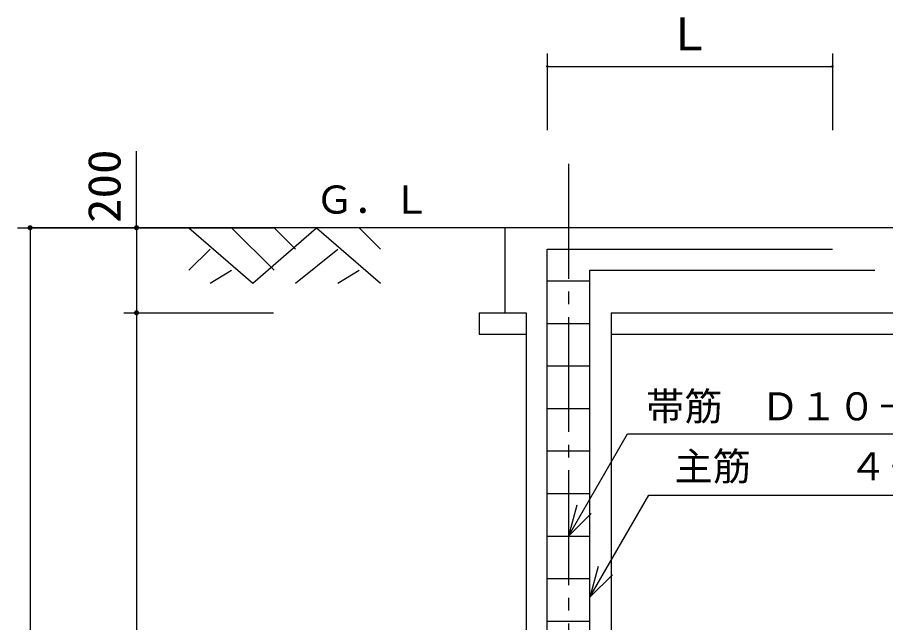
# Model space of a CAD drawing. Units: millimetres, scale not verified. Extents: x -8910 to 8910, y -6308 to 6308.
# Drawn here: x -507 to 1533, y 1020 to 2443 of the extents above; entities that cross this region are included whole.
import ezdxf
from ezdxf.enums import TextEntityAlignment as Align

# ---------------------------------------------------------------- set-up
doc = ezdxf.new("R2010")
doc.units = ezdxf.units.MM
doc.header["$LTSCALE"] = 30
doc.linetypes.add('CHAIN2', pattern=[12, 9, -1, 1, -1])
doc.layers.add('0-1_製作', color=5, linetype='Continuous', lineweight=25)
doc.layers.add('0-D_00クル-フ-0躯体', color=5, linetype='Continuous', lineweight=25)
doc.styles.add('ＭＳ ゴシック', font='')
doc.styles.get('ＭＳ ゴシック').set_extended_font_data('MS Gothic')

msp = doc.modelspace()

# ---------------------------------------------------------------- linework, layer by layer
at = {"layer": '0-1_製作', "color": 2}
for p, q in [((-226.89, 1948.28), (-226.89, 2128.16)), ((-506.89, 1948.28), (-226.89, 1948.28)), ((-476.89, 1948.28), (-476.89, -281.72)), ((2983.15, 1948.28), (-476.51, 1948.28)), ((-256.89, 1948.28), (94.9, 1948.28)), ((-226.89, 1948.28), (-226.89, 1748.28)), ((-103.66, 1948.28), (46.34, 1818.28)), ((-3.66, 1948.28), (96.34, 1848.29)), ((96.34, 1948.28), (146.34, 1898.29)), ((296.34, 1948.28), (346.34, 1898.29)), ((638.49, 1948.28), (638.49, 1748.28)), ((-103.66, 1848.29), (-53.66, 1898.29)), ((146.34, 1818.28), (246.34, 1898.29)), ((-53.66, 1818.28), (-3.66, 1848.29)), ((246.34, 1818.28), (296.34, 1848.29)), ((-256.89, 1748.28), (94.9, 1748.28)), ((-226.89, 1748.28), (-226.89, 68.29)), ((578.49, 1748.28), (578.49, 1698.28)), ((578.49, 1748.28), (688.49, 1748.28)), ((688.49, 1748.28), (688.49, 68.29)), ((888.49, 1748.28), (2528.49, 1748.28)), ((888.49, 1748.28), (888.49, 68.29)), ((908.49, 1748.28), (908.49, 1747.51)), ((578.49, 1698.28), (688.49, 1698.28)), ((888.49, 1698.28), (2528.49, 1698.28)), ((788.49, 1223.53), (927.05, 1463.53)), ((927.05, 1463.53), (1993.34, 1463.53)), ((807.9, 1295.98), (788.49, 1223.53)), ((788.49, 1223.53), (841.52, 1276.57)), ((857.9, 1151.93), (838.49, 1079.48)), ((838.49, 1079.48), (891.52, 1132.52))]:
    msp.add_line(p, q, dxfattribs=at)
at = {"layer": '0-1_製作', "color": 2, "linetype": 'CHAIN2'}
msp.add_line((788.49, 2098.28), (788.49, -397.73), dxfattribs=at)
at = {"layer": '0-1_製作', "color": 3}
for p, q in [((738.49, -81.72), (738.49, 1898.28)), ((738.49, 1898.28), (1408.49, 1898.28)), ((838.49, -31.71), (838.49, 1848.28)), ((838.49, 1848.28), (1508.49, 1848.28)), ((738.49, 1823.53), (838.49, 1823.53)), ((738.49, 1723.53), (838.49, 1723.53)), ((738.49, 1623.53), (838.49, 1623.53)), ((738.49, 1523.53), (838.49, 1523.53)), ((738.49, 1423.53), (838.49, 1423.53)), ((738.49, 1323.53), (838.49, 1323.53)), ((738.49, 1223.53), (838.49, 1223.53)), ((738.49, 1123.53), (838.49, 1123.53)), ((738.49, 1023.53), (838.49, 1023.53))]:
    msp.add_line(p, q, dxfattribs=at)
at = {"layer": '0-1_製作', "color": 2}
for points in [[(46.34, 1818.28), (196.34, 1948.28), (346.34, 1818.28)], [(838.49, 1079.48), (977.05, 1319.49), (1957.06, 1319.49)]]:
    msp.add_lwpolyline(points, dxfattribs=at)
at = {"layer": '0-1_製作'}
for points in [[(-476.89, 1948.28), (-482.89, 1948.28), (-482.88, 1948.66)], [(-476.89, 1948.28), (-482.84, 1947.53), (-482.89, 1948.28)], [(-476.89, 1948.28), (-482.88, 1948.66), (-482.79, 1949.41)], [(-476.89, 1948.28), (-482.7, 1946.79), (-482.84, 1947.53)], [(-476.89, 1948.28), (-482.79, 1949.41), (-482.6, 1950.14)], [(-476.89, 1942.28), (-482.7, 1946.79), (-476.89, 1948.28)], [(-476.89, 1942.28), (-482.47, 1946.07), (-482.7, 1946.79)], [(-476.89, 1948.28), (-482.6, 1950.14), (-482.32, 1950.84)], [(-476.89, 1942.28), (-482.15, 1945.39), (-482.47, 1946.07)], [(-476.89, 1948.28), (-482.32, 1950.84), (-481.96, 1951.5)], [(-476.89, 1942.28), (-481.75, 1944.76), (-482.15, 1945.39)], [(-476.89, 1948.28), (-481.96, 1951.5), (-481.52, 1952.11)], [(-476.89, 1942.28), (-481.27, 1944.18), (-481.75, 1944.76)], [(-476.89, 1948.28), (-481.52, 1952.11), (-481, 1952.66)], [(-476.89, 1942.28), (-480.72, 1943.66), (-481.27, 1944.18)], [(-476.89, 1948.28), (-481, 1952.66), (-480.42, 1953.14)], [(-476.89, 1942.28), (-480.11, 1943.22), (-480.72, 1943.66)], [(-476.89, 1948.28), (-480.42, 1953.14), (-479.78, 1953.54)], [(-476.89, 1942.28), (-479.45, 1942.85), (-480.11, 1943.22)], [(-476.89, 1954.28), (-479.78, 1953.54), (-479.1, 1953.86)], [(-476.89, 1948.28), (-479.78, 1953.54), (-476.89, 1954.28)], [(-476.89, 1942.28), (-478.75, 1942.58), (-479.45, 1942.85)], [(-476.89, 1954.28), (-479.1, 1953.86), (-477.64, 1954.24)], [(-477.64, 1954.24), (-479.1, 1953.86), (-478.38, 1954.09)], [(-476.89, 1942.28), (-478.02, 1942.39), (-478.75, 1942.58)], [(-476.89, 1942.28), (-477.27, 1942.29), (-478.02, 1942.39)], [(-476.52, 1954.27), (-476.89, 1948.28), (-476.89, 1954.28)], [(-475.77, 1954.18), (-476.89, 1948.28), (-476.52, 1954.27)], [(-475.04, 1953.99), (-476.89, 1948.28), (-475.77, 1954.18)], [(-474.34, 1953.71), (-476.89, 1948.28), (-475.04, 1953.99)], [(-473.68, 1953.35), (-476.89, 1948.28), (-474.34, 1953.71)], [(-473.07, 1952.91), (-476.89, 1948.28), (-473.68, 1953.35)], [(-472.52, 1952.39), (-476.89, 1948.28), (-473.07, 1952.91)], [(-472.04, 1951.81), (-476.89, 1948.28), (-472.52, 1952.39)], [(-471.63, 1951.17), (-476.89, 1948.28), (-472.04, 1951.81)], [(-471.31, 1950.49), (-476.89, 1948.28), (-471.63, 1951.17)], [(-471.08, 1949.77), (-476.89, 1948.28), (-471.31, 1950.49)], [(-470.94, 1949.03), (-476.89, 1948.28), (-471.08, 1949.77)], [(-470.94, 1949.03), (-470.89, 1948.28), (-476.89, 1948.28)], [(-470.89, 1948.28), (-476.89, 1942.28), (-476.89, 1948.28)], [(-470.9, 1947.91), (-476.89, 1942.28), (-470.89, 1948.28)], [(-471, 1947.16), (-476.89, 1942.28), (-470.9, 1947.91)], [(-471.19, 1946.43), (-476.89, 1942.28), (-471, 1947.16)], [(-471.46, 1945.73), (-476.89, 1942.28), (-471.19, 1946.43)], [(-471.83, 1945.07), (-476.89, 1942.28), (-471.46, 1945.73)], [(-472.27, 1944.46), (-476.89, 1942.28), (-471.83, 1945.07)], [(-472.78, 1943.91), (-476.89, 1942.28), (-472.27, 1944.46)], [(-473.37, 1943.43), (-476.89, 1942.28), (-472.78, 1943.91)], [(-474, 1943.02), (-476.89, 1942.28), (-473.37, 1943.43)], [(-474.68, 1942.7), (-476.89, 1942.28), (-474, 1943.02)], [(-474.68, 1942.7), (-476.14, 1942.33), (-476.89, 1942.28)], [(-475.4, 1942.47), (-476.14, 1942.33), (-474.68, 1942.7)], [(-226.89, 1948.28), (-232.89, 1948.28), (-232.88, 1948.66)], [(-226.89, 1948.28), (-232.84, 1947.53), (-232.89, 1948.28)], [(-226.89, 1948.28), (-232.88, 1948.66), (-232.79, 1949.41)], [(-226.89, 1942.28), (-232.84, 1947.53), (-226.89, 1948.28)], [(-226.89, 1942.28), (-232.7, 1946.79), (-232.84, 1947.53)], [(-226.89, 1948.28), (-232.79, 1949.41), (-232.6, 1950.14)], [(-226.89, 1942.28), (-232.47, 1946.07), (-232.7, 1946.79)], [(-226.89, 1948.28), (-232.6, 1950.14), (-232.32, 1950.84)], [(-226.89, 1942.28), (-232.15, 1945.39), (-232.47, 1946.07)], [(-226.89, 1948.28), (-232.32, 1950.84), (-231.96, 1951.5)], [(-226.89, 1942.28), (-231.75, 1944.76), (-232.15, 1945.39)], [(-226.89, 1948.28), (-231.96, 1951.5), (-231.52, 1952.11)], [(-226.89, 1942.28), (-231.27, 1944.18), (-231.75, 1944.76)], [(-226.89, 1948.28), (-231.52, 1952.11), (-231, 1952.66)], [(-226.89, 1942.28), (-230.72, 1943.66), (-231.27, 1944.18)], [(-226.89, 1948.28), (-231, 1952.66), (-230.42, 1953.14)], [(-226.89, 1942.28), (-230.11, 1943.22), (-230.72, 1943.66)], [(-226.89, 1948.28), (-230.42, 1953.14), (-229.78, 1953.54)], [(-226.89, 1942.28), (-229.45, 1942.85), (-230.11, 1943.22)], [(-226.89, 1948.28), (-229.78, 1953.54), (-229.1, 1953.86)], [(-226.89, 1942.28), (-228.75, 1942.58), (-229.45, 1942.85)], [(-226.89, 1948.28), (-229.1, 1953.86), (-228.38, 1954.09)], [(-226.89, 1942.28), (-228.02, 1942.39), (-228.75, 1942.58)], [(-226.89, 1954.28), (-228.38, 1954.09), (-227.64, 1954.24)], [(-226.89, 1948.28), (-228.38, 1954.09), (-226.89, 1954.28)], [(-226.89, 1942.28), (-227.27, 1942.29), (-228.02, 1942.39)], [(-226.52, 1954.27), (-226.89, 1948.28), (-226.89, 1954.28)], [(-225.77, 1954.18), (-226.89, 1948.28), (-226.52, 1954.27)], [(-225.04, 1953.99), (-226.89, 1948.28), (-225.77, 1954.18)], [(-224.34, 1953.71), (-226.89, 1948.28), (-225.04, 1953.99)], [(-223.68, 1953.35), (-226.89, 1948.28), (-224.34, 1953.71)], [(-223.07, 1952.91), (-226.89, 1948.28), (-223.68, 1953.35)], [(-222.52, 1952.39), (-226.89, 1948.28), (-223.07, 1952.91)], [(-222.04, 1951.81), (-226.89, 1948.28), (-222.52, 1952.39)], [(-221.63, 1951.17), (-226.89, 1948.28), (-222.04, 1951.81)], [(-221.31, 1950.49), (-226.89, 1948.28), (-221.63, 1951.17)], [(-221.08, 1949.77), (-226.89, 1948.28), (-221.31, 1950.49)], [(-220.94, 1949.03), (-226.89, 1948.28), (-221.08, 1949.77)], [(-220.89, 1948.28), (-226.89, 1948.28), (-220.94, 1949.03)], [(-220.89, 1948.28), (-226.89, 1942.28), (-226.89, 1948.28)], [(-220.9, 1947.91), (-226.89, 1942.28), (-220.89, 1948.28)], [(-221, 1947.16), (-226.89, 1942.28), (-220.9, 1947.91)], [(-221.19, 1946.43), (-226.89, 1942.28), (-221, 1947.16)], [(-221.46, 1945.73), (-226.89, 1942.28), (-221.19, 1946.43)], [(-221.83, 1945.07), (-226.89, 1942.28), (-221.46, 1945.73)], [(-222.27, 1944.46), (-226.89, 1942.28), (-221.83, 1945.07)], [(-222.78, 1943.91), (-226.89, 1942.28), (-222.27, 1944.46)], [(-223.37, 1943.43), (-226.89, 1942.28), (-222.78, 1943.91)], [(-224, 1943.02), (-226.89, 1942.28), (-223.37, 1943.43)], [(-224.68, 1942.7), (-226.89, 1942.28), (-224, 1943.02)], [(-225.4, 1942.47), (-226.89, 1942.28), (-224.68, 1942.7)], [(-226.14, 1942.33), (-226.89, 1942.28), (-225.4, 1942.47)], [(-226.89, 1748.28), (-232.89, 1748.28), (-232.88, 1748.66)], [(-226.89, 1748.28), (-232.84, 1747.53), (-232.89, 1748.28)], [(-226.89, 1748.28), (-232.88, 1748.66), (-232.79, 1749.41)], [(-226.89, 1748.28), (-232.7, 1746.79), (-232.84, 1747.53)], [(-226.89, 1748.28), (-232.79, 1749.41), (-232.6, 1750.14)], [(-226.89, 1742.28), (-232.7, 1746.79), (-226.89, 1748.28)], [(-226.89, 1742.28), (-232.47, 1746.07), (-232.7, 1746.79)], [(-226.89, 1748.28), (-232.6, 1750.14), (-232.32, 1750.84)], [(-226.89, 1742.28), (-232.15, 1745.39), (-232.47, 1746.07)], [(-226.89, 1748.28), (-232.32, 1750.84), (-231.96, 1751.5)], [(-226.89, 1742.28), (-231.75, 1744.76), (-232.15, 1745.39)], [(-226.89, 1748.28), (-231.96, 1751.5), (-231.52, 1752.11)], [(-226.89, 1742.28), (-231.27, 1744.18), (-231.75, 1744.76)], [(-226.89, 1748.28), (-231.52, 1752.11), (-231, 1752.66)], [(-226.89, 1742.28), (-230.72, 1743.66), (-231.27, 1744.18)], [(-226.89, 1748.28), (-231, 1752.66), (-230.42, 1753.14)], [(-226.89, 1742.28), (-230.11, 1743.22), (-230.72, 1743.66)], [(-226.89, 1748.28), (-230.42, 1753.14), (-229.78, 1753.54)], [(-226.89, 1742.28), (-229.45, 1742.85), (-230.11, 1743.22)], [(-226.89, 1748.28), (-229.78, 1753.54), (-229.1, 1753.86)], [(-226.89, 1742.28), (-228.75, 1742.58), (-229.45, 1742.85)], [(-226.89, 1754.28), (-229.1, 1753.86), (-228.38, 1754.09)], [(-226.89, 1748.28), (-229.1, 1753.86), (-226.89, 1754.28)], [(-226.89, 1742.28), (-228.02, 1742.39), (-228.75, 1742.58)], [(-226.89, 1754.28), (-228.38, 1754.09), (-227.64, 1754.24)], [(-226.89, 1742.28), (-227.27, 1742.29), (-228.02, 1742.39)], [(-226.52, 1754.27), (-226.89, 1748.28), (-226.89, 1754.28)], [(-225.77, 1754.18), (-226.89, 1748.28), (-226.52, 1754.27)], [(-225.04, 1753.99), (-226.89, 1748.28), (-225.77, 1754.18)], [(-224.34, 1753.71), (-226.89, 1748.28), (-225.04, 1753.99)], [(-223.68, 1753.35), (-226.89, 1748.28), (-224.34, 1753.71)], [(-223.07, 1752.91), (-226.89, 1748.28), (-223.68, 1753.35)], [(-222.52, 1752.39), (-226.89, 1748.28), (-223.07, 1752.91)], [(-222.04, 1751.81), (-226.89, 1748.28), (-222.52, 1752.39)], [(-221.63, 1751.17), (-226.89, 1748.28), (-222.04, 1751.81)], [(-221.31, 1750.49), (-226.89, 1748.28), (-221.63, 1751.17)], [(-221.08, 1749.77), (-226.89, 1748.28), (-221.31, 1750.49)], [(-220.94, 1749.03), (-226.89, 1748.28), (-221.08, 1749.77)], [(-220.94, 1749.03), (-220.89, 1748.28), (-226.89, 1748.28)], [(-220.89, 1748.28), (-226.89, 1742.28), (-226.89, 1748.28)], [(-220.9, 1747.91), (-226.89, 1742.28), (-220.89, 1748.28)], [(-221, 1747.16), (-226.89, 1742.28), (-220.9, 1747.91)], [(-221.19, 1746.43), (-226.89, 1742.28), (-221, 1747.16)], [(-221.46, 1745.73), (-226.89, 1742.28), (-221.19, 1746.43)], [(-221.83, 1745.07), (-226.89, 1742.28), (-221.46, 1745.73)], [(-222.27, 1744.46), (-226.89, 1742.28), (-221.83, 1745.07)], [(-222.78, 1743.91), (-226.89, 1742.28), (-222.27, 1744.46)], [(-223.37, 1743.43), (-226.89, 1742.28), (-222.78, 1743.91)], [(-224, 1743.03), (-226.89, 1742.28), (-223.37, 1743.43)], [(-224.68, 1742.7), (-226.89, 1742.28), (-224, 1743.03)], [(-225.4, 1742.47), (-226.89, 1742.28), (-224.68, 1742.7)], [(-225.4, 1742.47), (-226.14, 1742.33), (-226.89, 1742.28)]]:
    msp.add_solid(points, dxfattribs=at)
at = {"layer": '0-D_00クル-フ-0躯体', "color": 2}
for p, q in [((738.49, 2357.61), (738.49, 2177.95)), ((1408.49, 2357.61), (1408.49, 2177.95)), ((738.49, 2327.61), (1408.49, 2327.61))]:
    msp.add_line(p, q, dxfattribs=at)
at = {"layer": '0-D_00クル-フ-0躯体'}
for points in [[(735.49, 2327.61), (735.54, 2328.17), (738.49, 2327.61)], [(735.49, 2327.61), (735.49, 2327.8), (735.54, 2328.17)], [(738.49, 2324.61), (735.49, 2327.61), (738.49, 2327.61)], [(738.49, 2324.61), (735.51, 2327.24), (735.49, 2327.61)], [(738.49, 2324.61), (735.58, 2326.87), (735.51, 2327.24)], [(738.49, 2327.61), (735.54, 2328.17), (735.63, 2328.54)], [(738.49, 2324.61), (735.7, 2326.51), (735.58, 2326.87)], [(738.49, 2327.61), (735.63, 2328.54), (735.77, 2328.89)], [(738.49, 2324.61), (735.86, 2326.17), (735.7, 2326.51)], [(738.49, 2327.61), (735.77, 2328.89), (735.96, 2329.22)], [(738.49, 2324.61), (736.06, 2325.85), (735.86, 2326.17)], [(738.49, 2327.61), (735.96, 2329.22), (736.18, 2329.52)], [(738.49, 2327.61), (736.18, 2329.52), (736.43, 2329.8)], [(738.49, 2327.61), (736.43, 2329.8), (736.72, 2330.04)], [(738.49, 2327.61), (736.72, 2330.04), (737.04, 2330.24)], [(738.49, 2327.61), (737.04, 2330.24), (737.38, 2330.4)], [(738.49, 2327.61), (737.38, 2330.4), (737.74, 2330.52)], [(738.49, 2327.61), (737.74, 2330.52), (738.11, 2330.59)], [(738.49, 2327.61), (738.11, 2330.59), (738.49, 2330.61)], [(740.1, 2330.14), (738.49, 2330.61), (738.68, 2330.61)], [(740.4, 2329.92), (738.49, 2330.61), (740.1, 2330.14)], [(740.4, 2329.92), (738.49, 2327.61), (738.49, 2330.61)], [(740.67, 2329.67), (738.49, 2327.61), (740.4, 2329.92)], [(740.92, 2329.38), (738.49, 2327.61), (740.67, 2329.67)], [(741.12, 2329.06), (738.49, 2327.61), (740.92, 2329.38)], [(741.28, 2328.72), (738.49, 2327.61), (741.12, 2329.06)], [(741.39, 2328.36), (738.49, 2327.61), (741.28, 2328.72)], [(741.46, 2327.99), (738.49, 2327.61), (741.39, 2328.36)], [(741.49, 2327.61), (738.49, 2327.61), (741.46, 2327.99)], [(741.48, 2327.42), (738.49, 2327.61), (741.49, 2327.61)], [(741.43, 2327.05), (738.49, 2327.61), (741.48, 2327.42)], [(741.34, 2326.68), (738.49, 2327.61), (741.43, 2327.05)], [(741.34, 2326.68), (738.49, 2324.61), (738.49, 2327.61)], [(741.2, 2326.33), (738.49, 2324.61), (741.34, 2326.68)], [(741.02, 2326), (738.49, 2324.61), (741.2, 2326.33)], [(739.77, 2330.33), (738.68, 2330.61), (739.05, 2330.56)], [(740.1, 2330.14), (738.68, 2330.61), (739.77, 2330.33)], [(739.77, 2330.33), (739.05, 2330.56), (739.42, 2330.46)], [(1405.49, 2327.61), (1405.77, 2328.89), (1408.49, 2327.61)], [(1405.49, 2327.61), (1405.64, 2328.54), (1405.77, 2328.89)], [(1405.49, 2327.61), (1405.54, 2328.17), (1405.64, 2328.54)], [(1405.49, 2327.61), (1405.49, 2327.8), (1405.54, 2328.17)], [(1408.49, 2324.61), (1405.49, 2327.61), (1408.49, 2327.61)], [(1408.49, 2324.61), (1405.51, 2327.24), (1405.49, 2327.61)], [(1408.49, 2324.61), (1405.58, 2326.87), (1405.51, 2327.24)], [(1408.49, 2324.61), (1405.7, 2326.51), (1405.58, 2326.87)], [(1408.49, 2324.61), (1405.86, 2326.17), (1405.7, 2326.51)], [(1408.49, 2327.61), (1405.77, 2328.89), (1405.96, 2329.22)], [(1408.3, 2324.62), (1405.86, 2326.17), (1408.49, 2324.61)], [(1408.3, 2324.62), (1406.06, 2325.85), (1405.86, 2326.17)], [(1408.49, 2327.61), (1405.96, 2329.22), (1406.18, 2329.52)], [(1408.49, 2327.61), (1406.18, 2329.52), (1406.44, 2329.8)], [(1408.49, 2327.61), (1406.44, 2329.8), (1406.73, 2330.04)], [(1408.49, 2327.61), (1406.73, 2330.04), (1407.04, 2330.24)], [(1408.49, 2327.61), (1407.04, 2330.24), (1407.38, 2330.4)], [(1408.49, 2327.61), (1407.38, 2330.4), (1407.74, 2330.52)], [(1408.49, 2327.61), (1407.74, 2330.52), (1408.11, 2330.59)], [(1408.49, 2327.61), (1408.11, 2330.59), (1408.49, 2330.61)], [(1411.12, 2329.06), (1408.49, 2330.61), (1408.68, 2330.61)], [(1411.28, 2328.72), (1408.49, 2330.61), (1411.12, 2329.06)], [(1411.28, 2328.72), (1408.49, 2327.61), (1408.49, 2330.61)], [(1411.39, 2328.36), (1408.49, 2327.61), (1411.28, 2328.72)], [(1411.47, 2327.99), (1408.49, 2327.61), (1411.39, 2328.36)], [(1411.49, 2327.61), (1408.49, 2327.61), (1411.47, 2327.99)], [(1411.48, 2327.42), (1408.49, 2327.61), (1411.49, 2327.61)], [(1411.44, 2327.05), (1408.49, 2327.61), (1411.48, 2327.42)], [(1411.34, 2326.68), (1408.49, 2327.61), (1411.44, 2327.05)], [(1411.2, 2326.33), (1408.49, 2327.61), (1411.34, 2326.68)], [(1411.02, 2326), (1408.49, 2327.61), (1411.2, 2326.33)], [(1411.02, 2326), (1408.49, 2324.61), (1408.49, 2327.61)], [(1410.92, 2329.38), (1408.68, 2330.61), (1409.05, 2330.56)], [(1411.12, 2329.06), (1408.68, 2330.61), (1410.92, 2329.38)], [(1410.68, 2329.67), (1409.05, 2330.56), (1409.42, 2330.46)], [(1410.92, 2329.38), (1409.05, 2330.56), (1410.68, 2329.67)], [(1410.4, 2329.92), (1409.42, 2330.46), (1409.77, 2330.33)], [(1410.68, 2329.67), (1409.42, 2330.46), (1410.4, 2329.92)], [(1410.4, 2329.92), (1409.77, 2330.33), (1410.1, 2330.14)], [(738.49, 2324.61), (736.3, 2325.56), (736.06, 2325.85)], [(738.49, 2324.61), (736.58, 2325.3), (736.3, 2325.56)], [(738.49, 2324.61), (736.88, 2325.08), (736.58, 2325.3)], [(738.3, 2324.62), (736.88, 2325.08), (738.49, 2324.61)], [(738.3, 2324.62), (737.21, 2324.9), (736.88, 2325.08)], [(737.93, 2324.66), (737.21, 2324.9), (738.3, 2324.62)], [(737.93, 2324.66), (737.56, 2324.76), (737.21, 2324.9)], [(740.8, 2325.7), (738.49, 2324.61), (741.02, 2326)], [(740.54, 2325.42), (738.49, 2324.61), (740.8, 2325.7)], [(740.25, 2325.18), (738.49, 2324.61), (740.54, 2325.42)], [(739.93, 2324.98), (738.49, 2324.61), (740.25, 2325.18)], [(739.59, 2324.82), (738.49, 2324.61), (739.93, 2324.98)], [(739.23, 2324.71), (738.49, 2324.61), (739.59, 2324.82)], [(738.86, 2324.64), (738.49, 2324.61), (739.23, 2324.71)], [(1407.93, 2324.66), (1406.06, 2325.85), (1408.3, 2324.62)], [(1407.93, 2324.66), (1406.3, 2325.56), (1406.06, 2325.85)], [(1407.56, 2324.76), (1406.3, 2325.56), (1407.93, 2324.66)], [(1407.56, 2324.76), (1406.58, 2325.3), (1406.3, 2325.56)], [(1407.21, 2324.9), (1406.58, 2325.3), (1407.56, 2324.76)], [(1407.21, 2324.9), (1406.88, 2325.08), (1406.58, 2325.3)], [(1410.8, 2325.7), (1408.49, 2324.61), (1411.02, 2326)], [(1410.54, 2325.42), (1408.49, 2324.61), (1410.8, 2325.7)], [(1410.25, 2325.18), (1408.49, 2324.61), (1410.54, 2325.42)], [(1409.93, 2324.98), (1408.49, 2324.61), (1410.25, 2325.18)], [(1409.59, 2324.82), (1408.49, 2324.61), (1409.93, 2324.98)], [(1409.23, 2324.71), (1408.49, 2324.61), (1409.59, 2324.82)], [(1408.86, 2324.64), (1408.49, 2324.61), (1409.23, 2324.71)]]:
    msp.add_solid(points, dxfattribs=at)

# ---------------------------------------------------------------- texts
at = {"layer": '0-1_製作', "color": 4, "style": 'ＭＳ ゴシック', "width": 1.1}
msp.add_text('200', height=76.98, rotation=90, dxfattribs=at).set_placement((-241.33, 1959.45), align=Align.BOTTOM_LEFT)
at = {"layer": '0-1_製作', "color": 4, "style": 'ＭＳ ゴシック'}
for s, p in [('Ｇ．Ｌ', (193.5, 1961.83)), ('帯筋\u3000Ｄ１０－１００＠', (970.52, 1475.62)), ('主筋', (1037.06, 1334.49)), ('４－Ｄ１３', (1447.05, 1334.49))]:
    msp.add_text(s, height=65.98, dxfattribs=at).set_placement(p, align=Align.BOTTOM_LEFT)
at = {"layer": '0-D_00クル-フ-0躯体', "color": 4, "style": 'ＭＳ ゴシック'}
msp.add_text('Ｌ', height=76.98, dxfattribs=at).set_placement((1019.32, 2342.61), align=Align.BOTTOM_LEFT)

doc.saveas('drawing.dxf')
